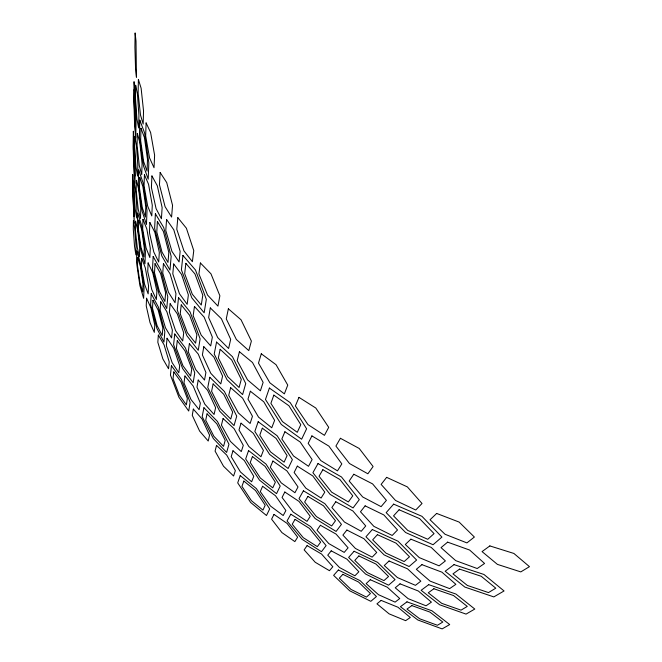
<?xml version="1.0" encoding="UTF-8"?>
<svg xmlns="http://www.w3.org/2000/svg" width="662" height="662" viewBox="0 0 662 662"><rect width="100%" height="100%" fill="white"/><g stroke="black" fill="none" stroke-linecap="round" stroke-linejoin="round"><path stroke-width="0.99" d="M132.723 174.636L132.532 187.561L134.229 223.177L133.683 186.063L132.723 174.636M133.343 131.324L133.128 146.021L133.914 171.516L134.94 183.357L135.197 169.257L134.378 142.694L133.343 131.324M134.047 81.84L133.807 98.712L134.643 126.128L135.751 137.895L136.049 121.684L135.18 93.028L134.047 81.84M132.93 181.272L132.789 190.623L134.022 216.573L133.625 189.622L132.93 181.272M133.559 138.441L133.401 149.074L134.725 176.282L134.312 146.765L133.559 138.441M134.278 89.519L134.105 101.716L135.52 130.273L135.098 97.711L134.278 89.519M135.114 33.1L134.907 47.242L135.561 68.947L136.446 77.264L136.008 41.027L135.114 33.1M134.825 136.637L134.634 147.75L136.008 167.163L137.605 176.067L137.837 165.301L136.43 145.276L134.825 136.637M135.669 85.29L135.462 98.125L136.926 119.094L138.656 127.923L138.929 115.469L137.415 93.789L135.669 85.29M133.434 220.57L133.294 229.135L134.502 246.049L135.884 254.845L136.066 246.578L134.825 229.201L133.434 220.57M134.08 181.322L133.923 191.037L135.205 209.118L136.686 217.997L136.893 208.596L135.578 189.994L134.08 181.322M135.553 221.232L135.371 230.119L137.291 247.638L139.434 256.757L139.682 248.184L137.713 230.161L135.553 221.232M136.372 180.354L136.165 190.49L138.209 209.275L140.51 218.485L140.791 208.687L138.697 189.332L136.372 180.354M137.315 133.559L137.075 145.226L139.26 165.467L141.742 174.694L142.065 163.406L139.814 142.504L137.315 133.559M138.399 79.448L138.126 93.011L140.476 114.956L143.166 124.108L143.538 110.959L141.122 88.236L138.399 79.448M139.814 120.186L139.417 137.191L143.53 166.013L148.205 179.179L148.834 162.96L144.556 132.764L139.814 120.186M136.769 251.097L136.504 262.375L139.889 285.562L143.637 298.322L144.059 287.631L140.567 263.575L136.769 251.097M137.655 213.205L137.357 226.032L140.948 250.832L144.961 263.807L145.441 251.634L141.718 225.816L137.655 213.205M138.656 169.977L138.317 184.673L142.148 211.335L146.468 224.451L147.014 210.475L143.033 182.638L138.656 169.977M139.732 177.441L139.459 188.058L142.264 207.554L145.408 217.053L145.789 206.817L142.901 186.692L139.732 177.441M140.965 128.279L140.65 140.559L143.662 161.652L147.063 171.168L147.502 159.294L144.407 137.481L140.965 128.279M137.713 257.559L137.506 265.71L139.972 282.649L142.711 291.901L142.992 284.072L140.468 266.662L137.713 257.559M138.656 220.14L138.416 229.4L141.039 247.53L143.968 256.93L144.299 248.01L141.602 229.35L138.656 220.14M141.726 258.379L141.453 266.827L144.622 284.329L148.156 293.862L148.545 285.752L145.284 267.754L141.726 258.379M142.984 219.42L142.669 229.077L146.054 247.861L149.844 257.559L150.282 248.267L146.807 228.911L142.984 219.42M144.424 174.727L144.059 185.865L147.684 206.139L151.78 215.936L152.285 205.203L148.553 184.268L144.424 174.727M146.095 122.933L145.673 135.917L149.571 157.928L154.023 167.734L154.61 155.206L150.588 132.408L146.095 122.933M148.114 262.922L147.725 271.643L151.797 289.691L156.364 299.53L156.894 291.164L152.723 272.595L148.114 262.922M149.885 222.548L149.438 232.577L153.791 252.007L158.706 262.02L159.327 252.396L154.85 232.345L149.885 222.548M151.929 175.935L151.416 187.578L156.091 208.629L161.42 218.758L162.132 207.57L157.316 185.79L151.929 175.935M146.567 298.231L146.228 305.894L150.051 322.733L154.312 332.357L154.776 325.025L150.862 307.731L146.567 298.231M155.396 213.776L154.618 228.332L161.776 255.855L169.985 270.071L171.16 256.351L163.721 227.562L155.396 213.776M151.217 293.713L150.63 304.71L156.894 328.426L163.953 342.055L164.838 331.728L158.367 307.085L151.217 293.713M153.162 256.542L152.492 269.128L159.17 294.607L166.758 308.55L167.776 296.708L160.849 270.154L153.162 256.542M155.024 263.675L154.503 272.752L159.385 291.388L164.912 301.491L165.616 292.811L160.609 273.605L155.024 263.675M157.399 221.505L156.795 232.006L162.025 252.139L168.007 262.433L168.818 252.379L163.44 231.576L157.399 221.505M160.154 172.501L159.451 184.772L165.086 206.685L171.59 217.095L172.542 205.311L166.733 182.613L160.154 172.501M152.963 300.341L152.508 308.277L157.084 325.605L162.223 335.493L162.835 327.913L158.152 310.097L152.963 300.341M160.725 301.789L160.13 310.006L165.483 327.831L171.574 337.951L172.368 330.106L166.874 311.761L160.725 301.789M163.44 263.633L162.753 273.1L168.479 292.323L175.058 302.683L175.968 293.638L170.084 273.803L163.44 263.633M166.584 219.494L165.781 230.508L171.938 251.37L179.079 261.92L180.138 251.378L173.8 229.797L166.584 219.494M158.35 335.096L157.829 342.295L162.86 358.912L168.537 368.767L169.232 361.907L164.077 344.836L158.35 335.096M173.701 263.981L172.799 273.869L179.443 293.721L187.18 304.338L188.364 294.904L181.529 274.391L173.701 263.981M177.846 217.666L176.787 229.259L183.953 250.898L192.385 261.705L193.776 250.633L186.394 228.216L177.846 217.666M170.151 303.742L169.364 312.274L175.562 330.619L182.704 340.98L183.722 332.854L177.358 313.953L170.151 303.742M167.056 338.249L166.377 345.688L172.186 362.735L178.814 372.814L179.7 365.738L173.75 348.22L167.056 338.249M178.533 297.635L177.226 309.965L186.907 335.75L198.261 350.322L200.114 338.836L190.077 311.918L178.533 297.635M182.935 255.458L181.405 269.823L191.815 297.842L204.161 312.795L206.329 299.365L195.505 270.013L182.935 255.458M174.743 334.012L173.601 344.695L182.654 368.585L193.163 382.744L194.769 372.805L185.401 347.947L174.743 334.012M171.441 365.705L170.44 375.056L178.939 397.308L188.711 411.028L190.118 402.347L181.347 379.26L171.441 365.705M185.857 263.344L184.681 273.696L192.286 294.193L201.289 305.033L202.795 295.169L194.967 273.969L185.857 263.344M181.247 304.876L180.238 313.755L187.313 332.622L195.588 343.189L196.879 334.749L189.613 315.294L181.247 304.876M173.808 371.928L173.039 378.656L179.253 394.916L186.37 404.879L187.354 398.499L180.999 381.8L173.808 371.928M177.275 340.707L176.398 348.402L183.01 365.863L190.664 376.14L191.781 368.833L185.004 350.86L177.275 340.707M200.404 262.988L198.89 273.861L207.529 295.045L217.947 306.117L219.875 295.782L210.971 273.828L200.404 262.988M194.463 306.473L193.163 315.724L201.182 335.137L210.715 345.92L212.353 337.148L204.119 317.098L194.463 306.473M189.373 343.727L188.248 351.696L195.729 369.603L204.508 380.071L205.915 372.524L198.252 354.079L189.373 343.727M184.955 375.991L183.986 382.926L190.987 399.542L199.121 409.687L200.354 403.125L193.188 386.045L184.955 375.991M210.309 307.921L208.646 317.578L217.674 337.529L228.605 348.502L230.674 339.358L221.398 318.72L210.309 307.921M203.805 346.698L202.382 354.956L210.773 373.285L220.802 383.919L222.573 376.115L213.967 357.207L203.805 346.698M198.211 380.071L196.978 387.212L204.815 404.168L214.083 414.453L215.613 407.709L207.578 390.274L198.211 380.071M193.337 409.108L192.261 415.339L199.626 431.103L208.224 441.041L209.564 435.166L202.042 418.98L193.337 409.108M216.565 342.08L214.207 354.005L227 379.69L242.598 394.585L245.734 383.571L232.486 356.727L216.565 342.08M209.796 377.282L207.76 387.535L219.685 411.201L234.034 425.583L236.731 416.133L224.41 391.49L209.796 377.282M203.937 407.718L202.175 416.621L213.338 438.558L226.627 452.427L228.969 444.235L217.45 421.454L203.937 407.718M228.365 308.806L226.263 318.918L236.342 339.465L248.796 350.62L251.386 341.062L241.034 319.779L228.365 308.806M220.156 349.304L218.361 357.894L227.703 376.678L239.081 387.485L241.282 379.384L231.692 359.987L220.156 349.304M213.131 383.927L211.592 391.3L220.297 408.611L230.757 419.046L232.652 412.095L223.731 394.271L213.131 383.927M207.057 413.858L205.716 420.262L213.876 436.299L223.549 446.37L225.196 440.346L216.855 423.87L207.057 413.858M239.429 351.712L237.186 360.649L247.53 379.872L260.398 390.803L263.128 382.388L252.503 362.511L239.429 351.712M230.641 387.667L228.721 395.288L238.337 412.923L250.12 423.473L252.454 416.299L242.59 398.119L230.641 387.667M223.086 418.55L221.422 425.136L230.417 441.413L241.282 451.575L243.293 445.394L234.091 428.645L223.086 418.55M216.532 445.377L215.076 451.112L223.516 466.23L233.587 476.011L235.349 470.632L226.727 455.108L216.532 445.377M261.283 353.789L258.486 363.124L269.881 382.818L284.379 393.873L287.747 385.102L276.046 364.704L261.283 353.789M250.36 391.234L247.977 399.145L258.544 417.126L271.751 427.776L274.614 420.362L263.782 401.793L250.36 391.234M241.034 423.183L238.99 429.961L248.838 446.502L260.969 456.747L263.418 450.4L253.339 433.37L241.034 423.183M232.983 450.764L231.203 456.639L240.438 471.948L251.643 481.795L253.769 476.301L244.344 460.57L232.983 450.764M269.393 388.073L265.47 399.476L281.317 424.483L301.624 439.22L306.597 428.794L290.204 402.628L269.393 388.073M258.18 421.727L254.829 431.442L269.575 454.347L288.144 468.497L292.381 459.643L277.155 435.762L258.18 421.727M248.564 450.582L245.676 458.956L259.463 480.091L276.55 493.662L280.208 486.049L266.008 464.087L248.564 450.582M240.232 475.597L237.708 482.879L250.658 502.491L266.488 515.516L269.674 508.904L256.36 488.581L240.232 475.597M273.845 395.131L270.89 403.332L282.467 421.62L297.279 432.319L300.788 424.64L288.922 405.74L273.845 395.131M262.309 428.182L259.794 435.157L270.559 451.906L284.097 462.184L287.085 455.663L276.071 438.393L262.309 428.182M252.421 456.523L250.244 462.531L260.307 477.981L272.769 487.844L275.351 482.226L265.065 466.346L252.421 456.523M243.848 481.092L241.944 486.322L251.395 500.654L262.938 510.121L265.189 505.238L255.54 490.542L243.848 481.092M298.984 397.374L295.376 405.922L307.946 424.582L324.446 435.339L328.708 427.346L315.815 408.032L298.984 397.374M284.908 431.756L281.847 438.98L293.523 455.994L308.525 466.305L312.125 459.56L300.184 442.009L284.908 431.756M272.926 461.042L270.295 467.223L281.185 482.838L294.938 492.727L298.024 486.959L286.903 470.889L272.926 461.042M262.591 486.272L260.315 491.618L270.51 506.058L283.204 515.533L285.885 510.551L275.475 495.722L262.591 486.272M311.91 435.902L308.169 443.383L320.805 460.578L337.463 470.864L341.832 463.897L328.906 446.13L311.91 435.902M297.312 466.131L294.127 472.486L305.885 488.208L321.087 498.047L324.802 492.139L312.787 475.937L297.312 466.131M284.817 492.015L282.062 497.476L293.067 511.958L307.036 521.375L310.238 516.302L299.017 501.415L284.817 492.015M273.994 514.432L271.594 519.173L281.929 532.596L294.847 541.607L297.635 537.196L287.109 523.435L273.994 514.432M318 463.566L312.903 472.718L330.173 494.431L353.061 507.928L359.3 499.653L341.509 476.988L318 463.566M303.395 490.79L299.017 498.61L315.153 518.545L336.106 531.429L341.443 524.37L324.86 503.65L303.395 490.79M290.825 514.217L287.035 520.969L302.162 539.381L321.484 551.694L326.101 545.612L310.569 526.53L290.825 514.217M340.425 438.285L335.907 446.072L349.478 463.524L367.873 473.785L373.111 466.536L359.226 448.48L340.425 438.285M322.849 469.697L319.034 476.268L331.637 492.147L348.344 501.953L352.763 495.846L339.879 479.47L322.849 469.697M307.913 496.401L304.636 502.011L316.411 516.583L331.695 525.951L335.477 520.737L323.47 505.76L307.913 496.401M295.053 519.389L292.215 524.238L303.254 537.685L317.346 546.638L320.623 542.145L309.369 528.342L295.053 519.389M353.798 474.257L349.18 481.034L362.685 496.972L381.097 506.645L386.401 500.356L372.598 483.897L353.798 474.257M335.791 501.755L331.869 507.506L344.455 522.053L361.229 531.288L365.738 525.959L352.887 510.973L335.791 501.755M320.4 525.272L317.015 530.204L328.807 543.593L344.207 552.398L348.088 547.83L336.073 534.085L320.4 525.272M307.094 545.604L304.148 549.89L315.228 562.278L329.453 570.694L332.829 566.73L321.55 554.036L307.094 545.604M386.649 477.36L381.122 484.402L395.512 500.455L415.728 510.005L422.033 503.484L407.345 486.884L386.649 477.36M365.143 505.851L360.476 511.776L373.873 526.364L392.194 535.467L397.514 529.981L383.861 514.945L365.143 505.851M346.896 530.047L342.899 535.095L355.42 548.45L372.168 557.131L376.719 552.456L363.968 538.727L346.896 530.047M331.207 550.842L327.748 555.195L339.498 567.516L354.915 575.791L358.854 571.761L346.896 559.125L331.207 550.842M393.642 504.13L386.169 512.653L405.624 532.529L433.056 544.743L441.918 537.081L421.959 516.327L393.642 504.13M372.309 529.55L365.962 536.774L384.134 554.897L409.099 566.523L416.621 560.044L398.003 541.185L372.309 529.55M354.104 551.256L348.634 557.445L365.681 574.103L388.577 585.175L395.057 579.622L377.613 562.352L354.104 551.256M338.373 569.999L333.623 575.361L349.66 590.769L370.811 601.328L376.438 596.528L360.037 580.599L338.373 569.999M399.103 509.765L393.542 515.872L407.734 530.411L427.768 539.29L434.065 533.63L419.6 518.636L399.103 509.765M377.406 534.673L372.673 539.844L385.929 553.101L404.151 561.55L409.505 556.767L396.017 543.13L377.406 534.673M358.87 555.948L354.799 560.383L367.228 572.556L383.943 580.607L388.544 576.511L375.9 564.016L358.87 555.948M342.858 574.326L339.316 578.174L351.017 589.42L366.442 597.107L370.447 593.557L358.556 582.03L342.858 574.326M436.663 513.439L430.035 519.769L445.029 534.259L466.917 542.898L474.381 537.039L459.114 522.07L436.663 513.439M410.895 539.166L405.301 544.487L419.286 557.619L439.105 565.836L445.394 560.921L431.169 547.391L410.895 539.166M389.049 560.987L384.266 565.514L397.365 577.529L415.455 585.34L420.825 581.162L407.519 568.815L389.049 560.987M370.281 579.722L366.152 583.619L378.465 594.683L395.106 602.13L399.749 598.531L387.245 587.186L370.281 579.722M447.62 542.145L441.024 547.639L455.704 560.631L477.203 568.534L484.567 563.453L469.656 550.056L447.62 542.145M421.942 564.645L416.348 569.287L430.085 581.112L449.63 588.626L455.878 584.331L441.926 572.175L421.942 564.645M400.038 583.834L395.231 587.806L408.131 598.655L426.038 605.804L431.409 602.139L418.318 591.009L400.038 583.834M381.13 600.401L376.951 603.843L389.115 613.856L405.632 620.666L410.299 617.497L397.961 607.244L381.13 600.401M454.024 564.62L445.17 571.256L464.865 587.086L493.819 596.909L504.055 590.959L483.963 574.475L454.024 564.62M428.695 584.662L421.131 590.305L439.626 604.762L466.048 614.104L474.786 609.048L455.936 594.046L428.695 584.662M406.973 601.849L400.436 606.706L417.854 620.004L442.15 628.9L449.697 624.556L431.947 610.794L406.973 601.849M489.855 545.918L482.06 551.595L497.41 564.38L520.795 571.902L529.468 566.655L513.886 553.449L489.855 545.918M459.552 569.105L452.974 573.863L467.339 585.431L488.482 592.581L495.788 588.187L481.216 576.271L459.552 569.105M433.875 588.741L428.256 592.788L441.744 603.355L461.033 610.149L467.273 606.417L453.594 595.568L433.875 588.741M411.847 605.598L406.989 609.073L419.691 618.796L437.425 625.267L442.812 622.048L429.936 612.093L411.847 605.598"/></g></svg>
